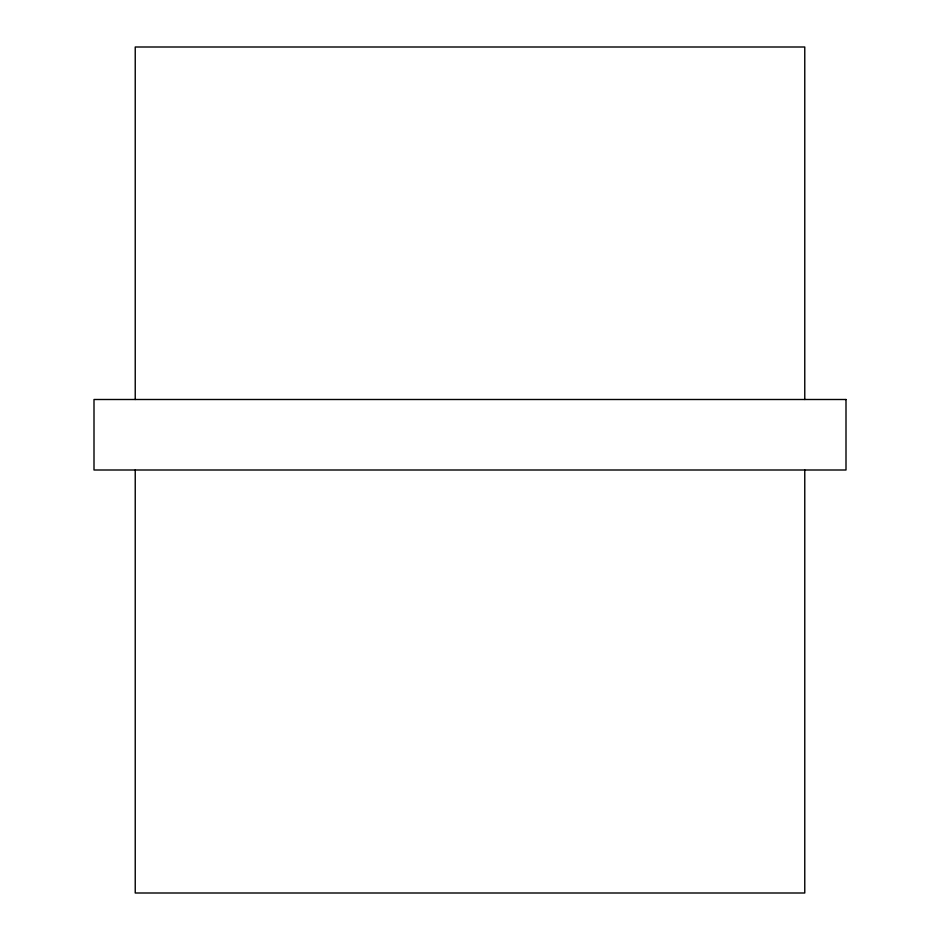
<?xml version="1.0" encoding="UTF-8"?>
<svg xmlns="http://www.w3.org/2000/svg" width="940" height="940" viewBox="0 0 940 940"><rect width="100%" height="100%" fill="white"/><g stroke="black" fill="none" stroke-linecap="round" stroke-linejoin="round"><path stroke-width="1.41" d="M804.769 399.5L804.769 47L135.231 47L135.231 399.5M804.769 470L804.769 893L135.231 893L135.231 470M846 399.5L94 399.5L94 470L846 470L846 399.5"/></g></svg>
